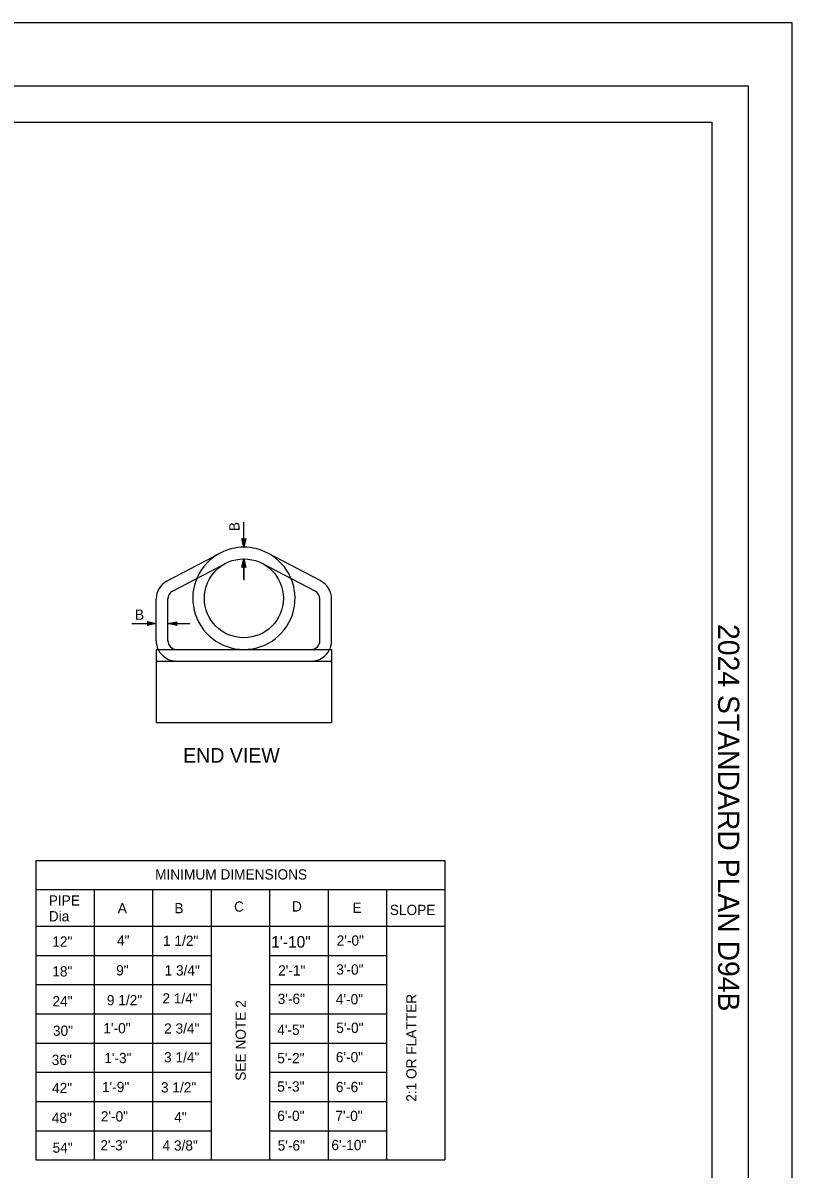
# Model space of a CAD drawing. Extents: x -894 to 866, y -472 to 714.
# Drawn here: x 340 to 866, y -71 to 714 of the extents above; entities that cross this region are included whole.
import ezdxf

# ---------------------------------------------------------------- set-up
doc = ezdxf.new("R2010")
doc.units = 0
for name, color, linetype in [('56 Stage 3 Anno', 7, 'Continuous'), ('57 Undefined', 7, 'Continuous'), ('60 Nongeo Data', 7, 'Continuous'), ('border_PLOTTING-ELEMENTS', 7, 'Continuous'), ('border_rw_22x34_Cut_Lines', 7, 'Continuous'), ('border_SHEET', 7, 'Continuous'), ('border_WITHIN-BORDER-anno', 7, 'Continuous')]:
    doc.layers.add(name, color=color, linetype=linetype)

msp = doc.modelspace()

# ---------------------------------------------------------------- linework, layer by layer
at = {"layer": '56 Stage 3 Anno'}
for p, q in [((490.92, 354.78), (490.92, 371.8)), ((490.92, 354.78), (489.59, 360.78)), ((489.59, 360.78), (489.59, 360.78)), ((489.59, 360.78), (490.92, 359.98)), ((490.92, 356.17), (489.95, 360.55)), ((490.92, 357.54), (490.3, 360.37)), ((490.93, 358.93), (490.66, 360.13)), ((490.92, 359.98), (492.26, 360.78)), ((492.26, 360.78), (490.92, 354.78)), ((491.91, 360.56), (490.92, 356.16)), ((491.55, 360.33), (490.92, 357.54)), ((490.92, 354.78), (490.92, 354.78)), ((491.2, 360.15), (490.93, 358.93)), ((492.26, 360.78), (492.26, 360.78)), ((489.58, 340.78), (490.92, 346.78)), ((489.94, 341), (490.92, 345.4)), ((490.92, 332.85), (490.92, 346.78)), ((490.92, 346.78), (490.92, 346.78)), ((490.92, 346.78), (492.25, 340.78)), ((490.93, 345.39), (491.89, 341.02)), ((490.92, 341.58), (489.58, 340.78)), ((489.58, 340.78), (489.58, 340.78)), ((490.3, 341.23), (490.92, 344.02)), ((490.64, 341.41), (490.92, 342.64)), ((490.92, 344.02), (491.55, 341.19)), ((490.92, 342.64), (491.19, 341.43)), ((492.25, 340.78), (490.92, 341.58)), ((492.25, 340.78), (492.25, 340.78)), ((414.23, 302.47), (430.92, 302.47)), ((425.72, 302.47), (424.92, 303.81)), ((424.92, 303.81), (424.92, 303.81)), ((424.92, 303.81), (430.92, 302.47)), ((430.92, 302.47), (424.92, 301.14)), ((424.92, 301.14), (425.72, 302.47)), ((424.92, 301.14), (424.92, 301.14)), ((425.14, 303.46), (429.54, 302.47)), ((429.53, 302.47), (425.16, 301.5)), ((428.16, 302.47), (425.33, 301.85)), ((425.37, 303.1), (428.16, 302.47)), ((425.55, 302.75), (426.78, 302.48)), ((426.78, 302.48), (425.57, 302.21)), ((430.92, 302.47), (430.92, 302.47)), ((438.92, 302.47), (444.92, 303.8)), ((438.92, 302.47), (453.9, 302.47)), ((444.92, 301.13), (438.92, 302.47)), ((438.92, 302.47), (438.92, 302.47)), ((444.71, 301.49), (440.3, 302.47)), ((440.31, 302.48), (444.69, 303.44)), ((441.69, 302.47), (444.51, 303.1)), ((444.47, 301.85), (441.69, 302.47)), ((443.07, 302.47), (444.28, 302.74)), ((444.3, 302.19), (443.07, 302.47)), ((444.92, 303.8), (444.12, 302.47)), ((444.12, 302.47), (444.92, 301.13)), ((444.92, 303.8), (444.92, 303.8)), ((444.92, 301.13), (444.92, 301.13))]:
    msp.add_line(p, q, dxfattribs=at)
at = {"layer": '60 Nongeo Data'}
for p, q in [((438.41, 331.72), (474.64, 350.76)), ((490.92, 347.08), (490.92, 332.25)), ((543.44, 331.72), (507.21, 350.76)), ((442.13, 324.63), (478.36, 343.68)), ((539.71, 324.63), (503.49, 343.68)), ((430.92, 290.78), (430.92, 319.32)), ((438.92, 290.78), (438.92, 319.32)), ((542.92, 290.78), (542.92, 319.32)), ((550.92, 290.78), (550.92, 319.32)), ((430.92, 284.78), (550.92, 284.78)), ((430.92, 284.78), (430.92, 234.78)), ((550.92, 284.78), (550.92, 234.78)), ((430.92, 276.78), (550.92, 276.78)), ((430.92, 234.78), (550.92, 234.78)), ((348.48, 140.41), (628.48, 140.41)), ((348.48, 140.41), (348.48, -64.59)), ((628.48, 140.41), (628.48, -64.59)), ((348.48, 120.41), (628.48, 120.41)), ((388.48, 120.41), (388.48, -64.59)), ((428.48, 120.41), (428.48, -64.59)), ((468.48, 120.41), (468.48, -64.59)), ((508.48, 120.41), (508.48, -64.59)), ((548.48, 120.41), (548.48, -64.59)), ((588.48, 120.41), (588.48, -64.59)), ((348.48, 95.41), (514.16, 95.41)), ((508.48, 95.41), (628.48, 95.41)), ((348.48, 75.41), (468.48, 75.41)), ((508.48, 75.41), (588.48, 75.41)), ((348.48, 55.41), (468.48, 55.41)), ((508.48, 55.41), (588.48, 55.41)), ((348.48, 35.41), (468.48, 35.41)), ((508.48, 35.41), (588.48, 35.41)), ((348.48, 15.41), (468.48, 15.41)), ((508.48, 15.41), (588.48, 15.41)), ((348.48, -4.59), (468.48, -4.59)), ((508.48, -4.59), (588.48, -4.59)), ((348.48, -24.59), (468.48, -24.59)), ((508.48, -24.59), (588.48, -24.59)), ((348.48, -44.59), (468.48, -44.59)), ((508.48, -44.59), (588.48, -44.59)), ((348.48, -64.59), (628.48, -64.59))]:
    msp.add_line(p, q, dxfattribs=at)
msp.add_circle((490.92, 319.78), 27, dxfattribs=at)
for centre, radius, start, end in [((490.92, 319.78), 35, 62.26944, 117.73056), ((490.92, 319.78), 35, 117.73056, 270), ((490.92, 319.78), 35, 270, 62.26944), ((444.92, 319.32), 14, 117.73054, 180), ((536.92, 319.32), 14, 0, 62.26946), ((444.92, 319.32), 6, 117.73054, 180), ((536.92, 319.32), 6, 0, 62.26946), ((444.92, 290.78), 14, 180, 205.37693), ((444.92, 290.78), 6, 180, 270), ((536.92, 290.78), 6, 270, 0), ((536.92, 290.78), 14, 334.62307, 0), ((444.92, 290.78), 14, 205.37693, 270), ((536.92, 290.78), 14, 270, 334.62307)]:
    msp.add_arc(centre, radius, start, end, dxfattribs=at)
at = {"layer": 'border_PLOTTING-ELEMENTS'}
for points in [[(-894.04, -472.43), (865.96, -472.43), (865.96, 713.58), (-894.04, 713.58)], [(-864.04, 670.58), (835.96, 670.58), (835.96, -429.43), (-864.04, -429.43)]]:
    msp.add_lwpolyline(points, close=True, dxfattribs=at)
at = {"layer": 'border_rw_22x34_Cut_Lines'}
msp.add_lwpolyline([(-864.04, 670.58), (835.96, 670.58), (835.96, -429.43), (-864.04, -429.43)], close=True, dxfattribs=at)
at = {"layer": 'border_SHEET'}
for p, q in [((-814.04, 645.57), (810.96, 645.57)), ((810.96, 645.57), (810.96, -404.43))]:
    msp.add_line(p, q, dxfattribs=at)

# ---------------------------------------------------------------- texts
at = {"layer": '57 Undefined'}
for s, p in [('B', (487.92, 365.73)), ('2:1 OR FLATTER', (608.99, -24.78)), ('SEE NOTE 2', (492.23, -10.39))]:
    msp.add_text(s, height=7, rotation=90, dxfattribs=at).set_placement(p)
for s, height, p in [('B', 7, (416.38, 305.11)), ('END VIEW', 10, (449.36, 207.32)), ('MINIMUM DIMENSIONS', 7, (430.16, 127.34)), ('PIPE', 7, (357.42, 109.48)), ('A', 7, (404.63, 104.23)), ('B', 7, (443.38, 104.23)), ('C', 7, (484.17, 105.3)), ('D', 7, (523.8, 105.4)), ('E', 7, (565.18, 104.52)), ('SLOPE', 7, (590.73, 103.03)), ('Dia', 7, (357.42, 98.7)), ('12"', 7, (359.8, 81.36)), ('4"', 7, (404.11, 82.09)), ('1 1/2"', 7, (435.59, 81.93)), ('1\'-10"', 7.931, (509.63, 80.7)), ('2\'-0"', 7, (554.39, 82.09)), ('18"', 7, (359.8, 60.96)), ('9"', 7, (403.52, 61.69)), ('1 3/4"', 7, (436.63, 61.62)), ('2\'-1"', 7, (514.33, 61.62)), ('3\'-0"', 7, (554.1, 62.27)), ('24"', 7, (359.95, 40.57)), ('9 1/2"', 7, (397.16, 41.29)), ('2 1/4"', 7, (435.18, 42.49)), ('3\'-6"', 7, (514.03, 42.2)), ('4\'-0"', 7, (553.81, 41.88)), ('30"', 7, (360.25, 20.37)), ('1\'-0"', 7, (394.76, 22.06)), ('2 3/4"', 7, (436.33, 21.89)), ('4\'-5"', 7, (513.74, 21.01)), ('5\'-0"', 7, (554.1, 22.35)), ('1\'-3"', 7, (395.35, 1.67)), ('3 1/4"', 7, (436.3, 2.17)), ('5\'-2"', 7, (513.74, 1.58)), ('6\'-0"', 7, (553.81, 2.25)), ('36"', 7, (359.46, 0.36)), ('42"', 7, (359.66, -18.87)), ('1\'-9"', 7, (393.82, -18.15)), ('3 1/2"', 7, (434.16, -18.43)), ('5\'-3"', 7, (513.74, -17.84)), ('6\'-6"', 7, (553.81, -18.15)), ('2\'-0"', 7, (393.01, -38.25)), ('6\'-0"', 7, (513.74, -37.85)), ('7\'-0"', 7, (553.51, -37.96)), ('48"', 7, (359.46, -39.27)), ('4"', 7, (443.24, -38.78)), ('54"', 7, (360.04, -59.67)), ('2\'-3"', 7, (392.72, -58.07)), ('4 3/8"', 7, (435.24, -58.16)), ('5\'-6"', 7, (514.03, -58.16)), ('6\'-10"', 7, (550.78, -57.87))]:
    msp.add_text(s, height=height, dxfattribs=at).set_placement(p)
at = {"layer": 'border_WITHIN-BORDER-anno'}
msp.add_text('2024 STANDARD PLAN D94B', height=14.5, rotation=270, dxfattribs=at).set_placement((815.33, 302.17))

doc.saveas('drawing.dxf')
